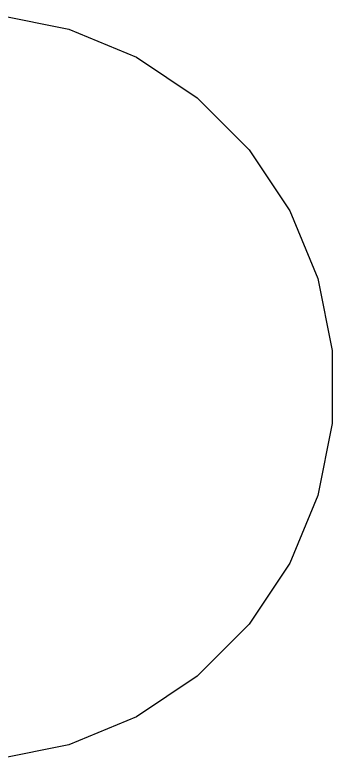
# Model space of a CAD drawing. Header units: millimetres. Extents: x 73.6 to 173.5, y -158 to -94.8.
# Drawn here: x 139.458 to 140.308, y -139.359 to -137.369 of the extents above; entities that cross this region are included whole.
import ezdxf

# ---------------------------------------------------------------- set-up
doc = ezdxf.new("R2010")
doc.units = ezdxf.units.MM
doc.layers.add('F.Mask', color=201, linetype='CONTINUOUS', true_color=0xd864ff)

msp = doc.modelspace()

# ---------------------------------------------------------------- linework, layer by layer
at = {"layer": 'F.Mask', "linetype": 'CONTINUOUS'}
for p, q in [((139.410417, -137.369115), (139.602685, -137.40736)), ((139.602685, -137.40736), (139.783797, -137.482379)), ((139.783797, -137.482379), (139.946793, -137.59129)), ((139.946793, -137.59129), (140.08541, -137.729907)), ((140.08541, -137.729907), (140.194321, -137.892903)), ((140.194321, -137.892903), (140.26934, -138.074015)), ((140.26934, -138.074015), (140.307585, -138.266283)), ((140.307585, -138.266283), (140.307585, -138.462317)), ((140.307585, -138.462317), (140.26934, -138.654585)), ((140.26934, -138.654585), (140.194321, -138.835697)), ((140.194321, -138.835697), (140.08541, -138.998693)), ((140.08541, -138.998693), (139.946793, -139.13731)), ((139.946793, -139.13731), (139.783797, -139.246221)), ((139.783797, -139.246221), (139.602685, -139.32124)), ((139.602685, -139.32124), (139.410417, -139.359485))]:
    msp.add_line(p, q, dxfattribs=at)

doc.saveas('drawing.dxf')
